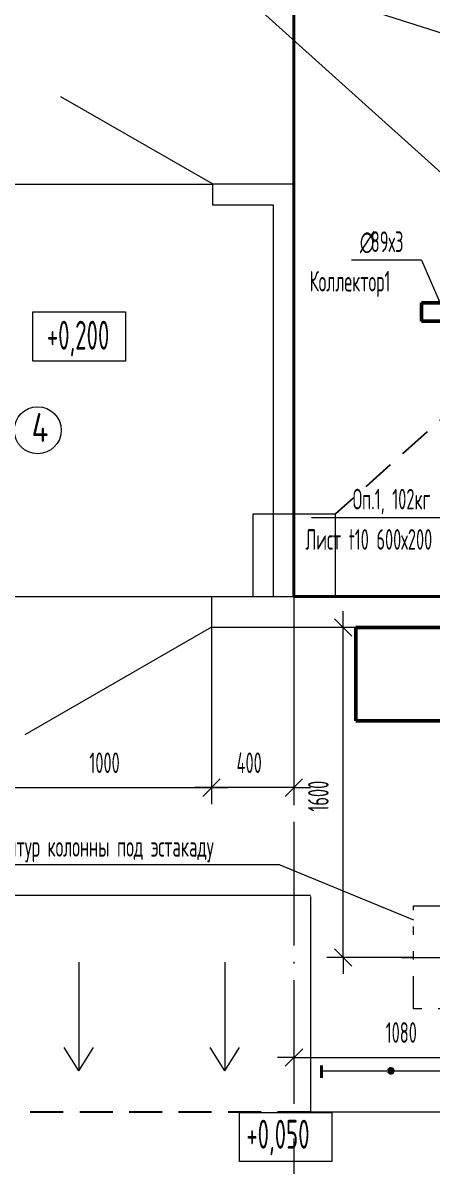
# Model space of a CAD drawing. Header units: millimetres. Extents: x -2281 to 5887, y 0 to 4166.
# Drawn here: x 308.4 to 358.1, y 128.7 to 267.3 of the extents above; entities that cross this region are included whole.
import ezdxf

# ---------------------------------------------------------------- set-up
doc = ezdxf.new("R2010")
doc.units = ezdxf.units.MM
for name, pattern in [('K5LT32784', [0]), ('K5LT32785', [0]), ('K5LT32848', [19.2, 15, -2, 0.2, -2]), ('K5LT32865', [0]), ('K5LT32866', [0]), ('K5LT32869', [0]), ('K5LT32892', [6, 4, -2]), ('K5LT_AXLED', [19.5, 15, -1.5, 1.5, -1.5]), ('K5LT_CHAIN_LINE_WITH_2_POINTS', [12, 4, -2, 1, -2, 1, -2]), ('K5LT_THIN', [0])]:
    doc.linetypes.add(name, pattern=pattern)
doc.layers.add('Системный слой', color=7, linetype='Continuous')
doc.styles.add('KDIMTEXTSTYLE', font='GOST_AU.SHX', dxfattribs={"width": 0.96, "oblique": 15, "height": 5})
doc.styles.add('KTEXTSTYLE', font='GOST_AU.SHX', dxfattribs={"width": 0.96, "height": 5})
doc.dimstyles.new('KDIMSTYLE (0.03)', dxfattribs={"dimtxt": 5, "dimasz": 1, "dimexe": 2, "dimexo": 0, "dimgap": 1, "dimtad": 1, "dimlfac": 40, "dimtxsty": 'KDIMTEXTSTYLE', "dimsah": 1, "dimcen": 0, "dimdle": 1, "dimadec": 0, "dimazin": 0, "dimtfac": 0.667, "dimtmove": 0, "dimatfit": 3, "dimfxl": 1, "dimtvp": 1, "dimtolj": 1, "dimtzin": 0, "dimarcsym": 0})

# ---------------------------------------------------------------- blocks, each defined once
blk = doc.blocks.new('U3')
at = {"layer": 'Системный слой'}
for points in [[(353.6, 140.27), (353.41, 140.66), (352.99, 140.76), (352.65, 140.49), (352.65, 140.06), (352.99, 139.79), (353.41, 139.88)], [(362.35, 139.88), (362.54, 140.27), (362.35, 140.66), (361.93, 140.76), (361.59, 140.49), (361.59, 140.06), (361.93, 139.79)], [(371.47, 140.27), (371.29, 140.66), (370.86, 140.76), (370.52, 140.49), (370.52, 140.06), (370.86, 139.79), (371.29, 139.88)], [(380.41, 140.27), (380.22, 140.66), (379.8, 140.76), (379.46, 140.49), (379.46, 140.06), (379.8, 139.79), (380.22, 139.88)]]:
    blk.add_hatch(color=7, dxfattribs=at).paths.add_polyline_path(points)
at = {"layer": 'Системный слой', "color": 7, "linetype": 'K5LT32865', "lineweight": 13}
for p, q in [((344.66, 140.27), (352.6, 140.27)), ((353.6, 140.27), (361.54, 140.27)), ((362.54, 140.27), (370.47, 140.27)), ((371.47, 140.27), (379.41, 140.27)), ((380.41, 140.27), (388.35, 140.27))]:
    blk.add_line(p, q, dxfattribs=at)
blk = doc.blocks.new('U189')
at = {"layer": 'Системный слой', "color": 7, "linetype": 'K5LT_THIN', "lineweight": 13}
for p, q in [((309.68, 232.3), (320.89, 232.3)), ((309.68, 226.34), (309.68, 232.3)), ((320.89, 232.3), (320.89, 226.34)), ((320.89, 226.34), (309.68, 226.34))]:
    blk.add_line(p, q, dxfattribs=at)
at = {"layer": 'Системный слой', "color": 7, "insert": (311.36, 231.22), "char_height": 2.5, "attachment_point": 1, "style": 'KTEXTSTYLE'}
blk.add_mtext('\\H3.5;\\W0.965;\\Q15;\\Q0;\\W0.715;+0,200', dxfattribs=at)
blk = doc.blocks.new('U227')
at = {"layer": 'Системный слой', "color": 7, "linetype": 'K5LT_THIN', "lineweight": 13}
for p, q in [((334.72, 135.24), (345.93, 135.24)), ((334.72, 129.29), (334.72, 135.24)), ((345.93, 135.24), (345.93, 129.29)), ((345.93, 129.29), (334.72, 129.29))]:
    blk.add_line(p, q, dxfattribs=at)
at = {"layer": 'Системный слой', "color": 7, "insert": (335.56, 134.34), "char_height": 2.5, "attachment_point": 1, "style": 'KTEXTSTYLE'}
blk.add_mtext('\\H3.5;\\W0.965;\\Q15;\\Q0;\\W0.715;+0,050', dxfattribs=at)
blk = doc.blocks.new('D44')
at = {"layer": 'Системный слой', "color": 7, "linetype": 'K5LT_THIN', "lineweight": 13, "transparency": 16777216}
for p, q in [((191.35, 180.96), (191.35, 27.37)), ((191.35, 29.37), (189.35, 29.37)), ((192.41, 30.43), (190.29, 28.31)), ((341.35, 29.37), (191.35, 29.37)), ((340.29, 28.31), (342.41, 30.43)), ((341.35, 29.37), (343.35, 29.37))]:
    blk.add_line(p, q, dxfattribs=at)
at = {"transparency": 16777216}
blk.add_wipeout([(277.84, 30.62), (277.84, 34.19), (282.66, 34.19), (282.66, 30.62)], dxfattribs=at).dxf.layer = 'Системный слой'
at = {"layer": 'Системный слой', "color": 7, "transparency": 16777216, "insert": (277.84, 33.64), "char_height": 2.5, "attachment_point": 1, "style": 'KTEXTSTYLE'}
blk.add_mtext('\\H3.5;\\W0.965;\\Q15;\\Q0;\\W0.715;\\H2.50;6000', dxfattribs=at)
blk = doc.blocks.new('KDIMARROW_03')
at = {"layer": 'Системный слой', "color": 0, "linetype": 'K5LT_THIN', "lineweight": 13}
for p, q in [((-1.06, -1.06), (1.06, 1.06)), ((0, 0), (-1, 0)), ((0, 0), (2, 0))]:
    blk.add_line(p, q, dxfattribs=at)
blk = doc.blocks.new('U534')
at = {"layer": 'Системный слой', "color": 7, "linetype": 'K5LT_THIN', "lineweight": 13}
blk.add_line((329.37, 275.65), (419.85, 246.79), dxfattribs=at)
blk = doc.blocks.new('D81')
at = {"layer": 'Системный слой', "color": 7, "linetype": 'K5LT_THIN', "lineweight": 13, "transparency": 16777216}
for p, q in [((331.33, 194.09), (331.33, 172.61)), ((306.33, 194.04), (306.33, 172.61)), ((307.39, 175.67), (305.27, 173.55)), ((330.27, 173.55), (332.39, 175.67)), ((306.33, 174.61), (304.33, 174.61)), ((306.33, 174.61), (331.33, 174.61)), ((331.33, 174.61), (333.33, 174.61))]:
    blk.add_line(p, q, dxfattribs=at)
at = {"transparency": 16777216}
blk.add_wipeout([(316.52, 175.86), (316.52, 179.43), (320.96, 179.43), (320.96, 175.86)], dxfattribs=at).dxf.layer = 'Системный слой'
at = {"layer": 'Системный слой', "color": 7, "transparency": 16777216, "insert": (316.52, 178.88), "char_height": 2.5, "attachment_point": 1, "style": 'KTEXTSTYLE'}
blk.add_mtext('\\H3.5;\\W0.965;\\Q15;\\Q0;\\W0.715;\\H2.50;1000', dxfattribs=at)
blk = doc.blocks.new('D82')
at = {"layer": 'Системный слой', "color": 7, "linetype": 'K5LT_THIN', "lineweight": 13, "transparency": 16777216}
for p, q in [((341.33, 194.73), (341.33, 172.61)), ((332.39, 175.67), (330.27, 173.55)), ((340.27, 173.55), (342.39, 175.67)), ((331.33, 174.61), (329.33, 174.61)), ((341.33, 174.61), (331.33, 174.61)), ((341.33, 174.61), (343.33, 174.61))]:
    blk.add_line(p, q, dxfattribs=at)
at = {"transparency": 16777216}
blk.add_wipeout([(334.38, 175.86), (334.38, 179.43), (338.13, 179.43), (338.13, 175.86)], dxfattribs=at).dxf.layer = 'Системный слой'
at = {"layer": 'Системный слой', "color": 7, "transparency": 16777216, "insert": (334.38, 178.88), "char_height": 2.5, "attachment_point": 1, "style": 'KTEXTSTYLE'}
blk.add_mtext('\\H3.5;\\W0.965;\\Q15;\\Q0;\\W0.715;\\H2.50;400', dxfattribs=at)
blk = doc.blocks.new('U571')
at = {"layer": 'Системный слой', "color": 7, "linetype": 'K5LT_THIN', "lineweight": 13}
for q in [(348.33, 238.56), (359.2, 233.09)]:
    blk.add_line((356.81, 238.56), q, dxfattribs=at)
at = {"layer": 'Системный слой', "color": 7, "char_height": 2.5, "attachment_point": 1, "style": 'KTEXTSTYLE'}
for s, insert in [('\\H3.5;\\W0.965;\\Q15;\\Q0;\\W0.715;\\H2.50;∅', (349.33, 242.06)), ('\\H3.5;\\W0.965;\\Q15;\\Q0;\\W0.715;\\H2.50;89х3', (350.66, 242.06))]:
    blk.add_mtext(s, dxfattribs=dict(at, insert=insert))
blk = doc.blocks.new('D111')
at = {"layer": 'Системный слой', "color": 7, "linetype": 'K5LT_THIN', "lineweight": 13, "transparency": 16777216}
for p, q in [((347.32, 194.03), (347.32, 196.03)), ((348.38, 192.97), (346.26, 195.09)), ((348.85, 194.03), (345.32, 194.03)), ((347.32, 154.02), (347.32, 194.03)), ((355.85, 154.02), (345.32, 154.02)), ((346.26, 155.08), (348.38, 152.96)), ((347.32, 154.02), (347.32, 152.02))]:
    blk.add_line(p, q, dxfattribs=at)
at = {"transparency": 16777216}
blk.add_wipeout([(346.07, 171.71), (342.5, 171.71), (342.5, 176.16), (346.07, 176.16)], dxfattribs=at).dxf.layer = 'Системный слой'
at = {"layer": 'Системный слой', "color": 7, "transparency": 16777216, "insert": (343.05, 171.71), "char_height": 2.5, "attachment_point": 1, "rotation": 90, "style": 'KTEXTSTYLE'}
blk.add_mtext('\\H3.5;\\W0.965;\\Q15;\\Q0;\\W0.715;\\H2.50;1600', dxfattribs=at)
blk = doc.blocks.new('D112')
at = {"layer": 'Системный слой', "color": 7, "linetype": 'K5LT_THIN', "lineweight": 13, "transparency": 16777216}
for p, q in [((368.35, 147.77), (368.35, 139.9)), ((342.41, 142.96), (340.29, 140.84)), ((341.35, 139.59), (341.35, 143.9)), ((367.29, 140.84), (369.41, 142.96)), ((341.35, 141.9), (339.35, 141.9)), ((341.35, 141.9), (368.35, 141.9)), ((368.35, 141.9), (370.35, 141.9))]:
    blk.add_line(p, q, dxfattribs=at)
at = {"transparency": 16777216}
blk.add_wipeout([(352.47, 143.15), (352.47, 146.72), (357.04, 146.72), (357.04, 143.15)], dxfattribs=at).dxf.layer = 'Системный слой'
at = {"layer": 'Системный слой', "color": 7, "transparency": 16777216, "insert": (352.47, 146.17), "char_height": 2.5, "attachment_point": 1, "style": 'KTEXTSTYLE'}
blk.add_mtext('\\H3.5;\\W0.965;\\Q15;\\Q0;\\W0.715;\\H2.50;1080', dxfattribs=at)
blk = doc.blocks.new('U600')
at = {"layer": 'Системный слой', "color": 7, "linetype": 'K5LT_THIN', "lineweight": 13}
for q in [(303.55, 165.24), (355.85, 158.57)]:
    blk.add_line((339.61, 165.24), q, dxfattribs=at)
at = {"layer": 'Системный слой', "color": 7, "insert": (304.55, 168.74), "char_height": 2.5, "attachment_point": 1, "style": 'KTEXTSTYLE'}
blk.add_mtext('\\H3.5;\\W0.965;\\Q15;\\Q0;\\W0.715;\\H2.50;Контур колонны под эстакаду', dxfattribs=at)
blk = doc.blocks.new('D240')
at = {"layer": 'Системный слой', "color": 7, "linetype": 'K5LT_THIN', "lineweight": 13, "transparency": 16777216}
for p, q in [((331.33, 194.09), (331.33, 172.61)), ((306.33, 194.04), (306.33, 172.61)), ((307.39, 175.67), (305.27, 173.55)), ((330.27, 173.55), (332.39, 175.67)), ((306.33, 174.61), (304.33, 174.61)), ((306.33, 174.61), (331.33, 174.61)), ((331.33, 174.61), (333.33, 174.61))]:
    blk.add_line(p, q, dxfattribs=at)
at = {"transparency": 16777216}
blk.add_wipeout([(316.52, 175.86), (316.52, 179.43), (320.96, 179.43), (320.96, 175.86)], dxfattribs=at).dxf.layer = 'Системный слой'
at = {"layer": 'Системный слой', "color": 7, "transparency": 16777216, "insert": (316.52, 178.88), "char_height": 2.5, "attachment_point": 1, "style": 'KTEXTSTYLE'}
blk.add_mtext('\\H3.5;\\W0.965;\\Q15;\\Q0;\\W0.715;\\H2.50;1000', dxfattribs=at)
blk = doc.blocks.new('D241')
at = {"layer": 'Системный слой', "color": 7, "linetype": 'K5LT_THIN', "lineweight": 13, "transparency": 16777216}
for p, q in [((341.33, 194.73), (341.33, 172.61)), ((332.39, 175.67), (330.27, 173.55)), ((340.27, 173.55), (342.39, 175.67)), ((331.33, 174.61), (329.33, 174.61)), ((341.33, 174.61), (331.33, 174.61)), ((341.33, 174.61), (343.33, 174.61))]:
    blk.add_line(p, q, dxfattribs=at)
at = {"transparency": 16777216}
blk.add_wipeout([(334.38, 175.86), (334.38, 179.43), (338.13, 179.43), (338.13, 175.86)], dxfattribs=at).dxf.layer = 'Системный слой'
at = {"layer": 'Системный слой', "color": 7, "transparency": 16777216, "insert": (334.38, 178.88), "char_height": 2.5, "attachment_point": 1, "style": 'KTEXTSTYLE'}
blk.add_mtext('\\H3.5;\\W0.965;\\Q15;\\Q0;\\W0.715;\\H2.50;400', dxfattribs=at)

msp = doc.modelspace()

# ---------------------------------------------------------------- linework, layer by layer
at = {"layer": 'Системный слой', "color": 7, "linetype": 'K5LT32785', "lineweight": 40}
for p, q in [((341.33315, 197.78504), (341.33315, 535.28472)), ((474.95343, 197.78504), (341.33315, 197.78504)), ((344.66299, 140.9175), (344.66299, 139.4425))]:
    msp.add_line(p, q, dxfattribs=at)
at = {"layer": 'Системный слой', "color": 1, "linetype": 'K5LT32848', "lineweight": 18, "true_color": 0xff0000}
msp.add_line((341.33315, 535.28472), (341.33315, 20.29603), dxfattribs=at)
at = {"layer": 'Системный слой', "color": 1, "linetype": 'K5LT32892', "lineweight": 25, "true_color": 0xff0000}
for p, q in [((442.46502, 293.76946), (346.33315, 207.78504)), ((343.34805, 135.27341), (198.847, 135.27341))]:
    msp.add_line(p, q, dxfattribs=at)
at = {"layer": 'Системный слой', "color": 7, "linetype": 'K5LT_THIN', "lineweight": 13}
for p, q in [((379.56899, 230.79394), (329.24653, 276.09766)), ((306.43856, 247.77583), (331.43862, 247.77583)), ((331.43856, 247.82824), (331.43856, 245.27583)), ((331.43856, 247.82824), (341.3334, 247.82824)), ((331.43856, 245.27583), (338.83282, 245.27583)), ((338.83282, 245.27583), (338.83282, 197.72341)), ((336.33315, 207.78504), (336.33315, 197.81004)), ((346.33315, 207.78504), (336.33315, 207.78504)), ((360.70632, 207.34509), (343.45166, 207.34509)), ((346.33315, 207.78504), (346.33315, 197.78504)), ((291.97418, 197.78504), (341.33315, 197.78504)), ((331.33299, 197.77583), (331.33299, 194.09108)), ((331.33299, 197.77583), (331.33299, 194.09108)), ((331.33299, 197.77583), (331.33299, 194.09108)), ((474.95343, 194.03504), (331.33299, 194.03504)), ((343.34483, 161.53371), (191.37163, 161.53371)), ((343.34714, 161.43076), (343.34805, 135.27341)), ((315.23679, 153.46746), (315.23679, 140.26244)), ((332.94901, 153.46746), (332.94901, 140.26244)), ((315.23679, 140.26244), (313.46156, 143.1034)), ((315.23679, 140.26244), (317.01202, 143.1034)), ((332.94901, 140.26244), (331.17378, 143.1034)), ((332.94901, 140.26244), (334.72423, 143.1034)), ((393.34805, 135.27341), (343.34805, 135.27341))]:
    msp.add_line(p, q, dxfattribs=at)
at = {"layer": 'Системный слой', "color": 251, "linetype": 'K5LT32869', "lineweight": 9, "true_color": 0x646464}
for p, q in [((331.43856, 247.82824), (313.0545, 258.37162)), ((331.333, 194.07824), (308.68643, 181.00324)), ((331.333, 194.07824), (308.68643, 181.00324)), ((331.333, 194.07824), (308.68643, 181.00324))]:
    msp.add_line(p, q, dxfattribs=at)
at = {"layer": 'Системный слой', "color": 200, "linetype": 'K5LT32784', "lineweight": 50, "true_color": 0xbf00ff}
for p, q in [((356.8145, 233.39754), (368.70183, 233.39754)), ((356.8145, 231.17254), (356.8145, 233.39754)), ((356.8145, 231.17254), (360.70183, 231.17254))]:
    msp.add_line(p, q, dxfattribs=at)
at = {"layer": 'Системный слой', "color": 1, "linetype": 'K5LT32866', "lineweight": 50, "true_color": 0xff0000}
for p, q in [((348.84918, 194.034), (386.34918, 194.03504)), ((348.84918, 194.034), (348.84918, 182.70437)), ((348.84918, 182.70437), (386.34918, 182.70434))]:
    msp.add_line(p, q, dxfattribs=at)
at = {"layer": 'Системный слой', "color": 7, "linetype": 'K5LT_CHAIN_LINE_WITH_2_POINTS', "lineweight": 13}
for p, q in [((355.84719, 160.27341), (380.84719, 160.27341)), ((355.84762, 147.77341), (355.84719, 160.27341)), ((380.84762, 147.77341), (355.84762, 147.77341))]:
    msp.add_line(p, q, dxfattribs=at)
at = {"layer": 'Системный слой', "color": 30, "linetype": 'K5LT_AXLED', "lineweight": 13, "true_color": 0xff8000}
msp.add_line((354.34885, 154.02341), (381.20417, 154.02341), dxfattribs=at)
at = {"layer": 'Системный слой', "color": 7, "linetype": 'K5LT_THIN', "lineweight": 13}
msp.add_circle((310.25046, 217.94915), 2.85077, dxfattribs=at)

# ---------------------------------------------------------------- block references
at = {"layer": 'Системный слой'}
for name in ['U534', 'U571', 'U189', 'U3', 'U227']:
    msp.add_blockref(name, (0, 0), dxfattribs=at)

# ---------------------------------------------------------------- texts
at = {"layer": 'Системный слой', "color": 7, "char_height": 2.5, "attachment_point": 1, "style": 'KTEXTSTYLE'}
for s, insert in [('\\H3.5;\\W0.965;\\Q15;\\Q0;\\W0.715;\\H2.50;Коллектор1', (343.23377, 237.26918)), ('\\H3.5;\\W0.965;\\Q15;\\Q0;4', (309.50963, 220.02583)), ('\\H3.5;\\W0.965;\\Q15;\\Q0;\\W0.715;\\H2.50;Оп.1, 102кг', (348.47299, 210.84509)), ('\\H3.5;\\W0.965;\\Q15;\\Q0;\\W0.715;\\H2.50;Лист t10 600х200', (342.73653, 205.95674))]:
    msp.add_mtext(s, dxfattribs=dict(at, insert=insert))

# ---------------------------------------------------------------- next in the draw order: dimensions: what is measured, and where the dimension line sits
at = {"layer": 'Системный слой', "color": 7}
dim = msp.add_linear_dim(base=(341.34918, 29.37125), p1=(191.34918, 180.95625), p2=(341.34918, 29.37125), dimstyle='KDIMSTYLE (0.03)', override={"dimexo": 0, "dimpost": '\\H2.5;\\W0.715;\\Q0;<>', "dimblk1": 'KDIMARROW_03', "dimblk2": 'KDIMARROW_03', "dimse1": 0, "dimse2": 0, "dimclrt": 7, "dimtolj": 1}, dxfattribs=at)
dim.commit()
dim.dimension.update_dxf_attribs({"geometry": 'D44', "text_midpoint": (280.34918, 29.37125), "dimtype": 160})

# ---------------------------------------------------------------- next in the draw order: dimensions: what is measured, and where the dimension line sits
for base, p1, p2, picture, middle in [((306.33299, 174.61299), (331.33299, 194.09108), (306.33299, 194.04017), 'D81', (318.83299, 174.61299)), ((341.34572, 141.90022), (368.34762, 147.77341), (341.34572, 139.59227), 'D112', (354.84667, 141.90022))]:
    dim = msp.add_linear_dim(base=base, p1=p1, p2=p2, dimstyle='KDIMSTYLE (0.03)', override={"dimexo": 0, "dimpost": '\\H2.5;\\W0.715;\\Q0;<>', "dimblk1": 'KDIMARROW_03', "dimblk2": 'KDIMARROW_03', "dimse1": 0, "dimse2": 0, "dimclrt": 7, "dimtolj": 1}, dxfattribs=at)
    dim.commit()
    dim.dimension.update_dxf_attribs({"geometry": picture, "text_midpoint": middle, "dimtype": 160})

# ---------------------------------------------------------------- next in the draw order: dimensions: what is measured, and where the dimension line sits
dim = msp.add_linear_dim(base=(341.33302, 174.61299), p1=(331.33299, 174.61299), p2=(341.33302, 194.72939), dimstyle='KDIMSTYLE (0.03)', override={"dimexo": 0, "dimpost": '\\H2.5;\\W0.715;\\Q0;<>', "dimblk1": 'KDIMARROW_03', "dimblk2": 'KDIMARROW_03', "dimse1": 0, "dimse2": 0, "dimclrt": 7, "dimtolj": 1}, dxfattribs=at)
dim.commit()
dim.dimension.update_dxf_attribs({"geometry": 'D82', "text_midpoint": (336.33301, 174.61299), "dimtype": 160})

# ---------------------------------------------------------------- next in the draw order: dimensions: what is measured, and where the dimension line sits
dim = msp.add_linear_dim(base=(347.31848, 154.02341), p1=(348.84918, 194.034), p2=(355.8474, 154.02341), angle=90, dimstyle='KDIMSTYLE (0.03)', override={"dimexo": 0, "dimpost": '\\H2.5;\\W0.715;\\Q0;<>', "dimblk1": 'KDIMARROW_03', "dimblk2": 'KDIMARROW_03', "dimse1": 0, "dimse2": 0, "dimclrt": 7, "dimtolj": 1}, dxfattribs=at)
dim.commit()
dim.dimension.update_dxf_attribs({"geometry": 'D111', "text_midpoint": (347.31848, 174.0287), "dimtype": 160})
dim = msp.add_linear_dim(base=(306.33299, 174.61299), p1=(331.33299, 194.09108), p2=(306.33299, 194.04017), dimstyle='KDIMSTYLE (0.03)', override={"dimexo": 0, "dimpost": '\\H2.5;\\W0.715;\\Q0;<>', "dimblk1": 'KDIMARROW_03', "dimblk2": 'KDIMARROW_03', "dimse1": 0, "dimse2": 0, "dimclrt": 7, "dimtolj": 1}, dxfattribs=at)
dim.commit()
dim.dimension.update_dxf_attribs({"geometry": 'D240', "text_midpoint": (318.83299, 174.61299), "dimtype": 160})

# ---------------------------------------------------------------- next in the draw order: block references
at = {"layer": 'Системный слой'}
msp.add_blockref('U600', (0, 0), dxfattribs=at)

# ---------------------------------------------------------------- next in the draw order: dimensions: what is measured, and where the dimension line sits
at = {"layer": 'Системный слой', "color": 7}
dim = msp.add_linear_dim(base=(341.33302, 174.61299), p1=(331.33299, 174.61299), p2=(341.33302, 194.72939), dimstyle='KDIMSTYLE (0.03)', override={"dimexo": 0, "dimpost": '\\H2.5;\\W0.715;\\Q0;<>', "dimblk1": 'KDIMARROW_03', "dimblk2": 'KDIMARROW_03', "dimse1": 0, "dimse2": 0, "dimclrt": 7, "dimtolj": 1}, dxfattribs=at)
dim.commit()
dim.dimension.update_dxf_attribs({"geometry": 'D241', "text_midpoint": (336.33301, 174.61299), "dimtype": 160})

doc.saveas('drawing.dxf')
